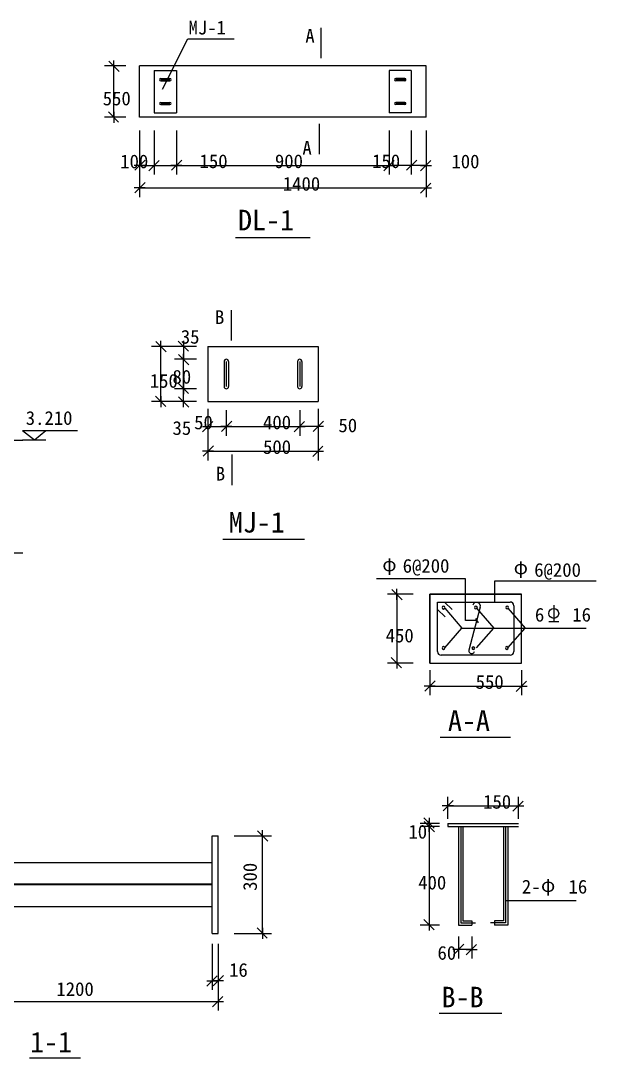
# Model space of a CAD drawing. Header units: metres. Extents: x -45639 to -23277, y -74284 to -57840.
# Drawn here: x -31111 to -23277, y -72878 to -58750 of the extents above; entities that cross this region are included whole.
import ezdxf

# ---------------------------------------------------------------- set-up
doc = ezdxf.new("R2010")
doc.units = ezdxf.units.M
for name, color, linetype in [('A-2', 2, 'Continuous'), ('BEAM', 4, 'Continuous'), ('COL', 4, 'Continuous'), ('DIM', 42, 'Continuous'), ('DOTE', 1, 'Continuous'), ('PUB_DIM', 42, 'Continuous'), ('PUB_TEXT', 50, 'Continuous'), ('T1', 4, 'Continuous'), ('尺寸', 42, 'Continuous'), ('引线', 9, 'Continuous'), ('文字', 3, 'Continuous'), ('钢柱', 4, 'Continuous'), ('钢筋', 7, 'Continuous')]:
    doc.layers.add(name, color=color, linetype=linetype)

# ---------------------------------------------------------------- blocks, each defined once
blk = doc.blocks.new('_DIMX')
blk.add_line((-150, 0), (150, 0))
blk.add_lwpolyline([(-148.54, -146.63), (131.04, 133.86)])

msp = doc.modelspace()

# ---------------------------------------------------------------- linework, layer by layer
at = {"layer": 'A-2'}
for p, q in [((-27049.85, -58863.87), (-27049.85, -58863.87)), ((-27049.85, -60558.94), (-27049.85, -60558.94)), ((-27171.33, -61704.93), (-28186.14, -61704.93)), ((-28239.42, -62694.39), (-28239.42, -62694.39)), ((-27249.66, -65814.79), (-28360.76, -65814.79)), ((-24444.98, -68510.2), (-25401.04, -68510.2)), ((-24563.78, -72268.57), (-25415.02, -72268.57)), ((-30298.27, -72878.29), (-30990.85, -72878.29))]:
    msp.add_line(p, q, dxfattribs=at)
at = {"layer": 'BEAM'}
for p, q in [((-29293.21, -59427.64), (-29293.21, -60001.64)), ((-29293.21, -59427.64), (-28993.21, -59427.64)), ((-28993.21, -59427.64), (-28993.21, -60001.64)), ((-26094.21, -59427.64), (-26094.21, -60001.64)), ((-25794.21, -59427.64), (-26094.21, -59427.64)), ((-25794.21, -59427.64), (-25794.21, -60001.64)), ((-29293.21, -60001.64), (-28993.21, -60001.64)), ((-25794.21, -60001.64), (-26094.21, -60001.64)), ((-28562.93, -63185.45), (-27062.93, -63185.45)), ((-28562.93, -63185.45), (-28562.93, -63935.45)), ((-27062.93, -63185.45), (-27062.93, -63935.45)), ((-28562.93, -63935.45), (-27062.93, -63935.45)), ((-25297.21, -69680.33), (-24336.27, -69680.33)), ((-25297.21, -69680.33), (-25297.21, -69720.33)), ((-25297.21, -69720.33), (-24336.27, -69720.33)), ((-25152.21, -69720.33), (-25152.21, -71064.95)), ((-25092.21, -69720.33), (-25092.21, -71004.95)), ((-24541.27, -69720.33), (-24541.27, -71004.95)), ((-24481.27, -69720.33), (-24481.27, -71064.95)), ((-25152.21, -71064.95), (-24972.21, -71064.95)), ((-25092.21, -71004.95), (-24972.21, -71004.95)), ((-24972.21, -71004.95), (-24972.21, -71064.95)), ((-24661.27, -71004.95), (-24661.27, -71064.95)), ((-24541.27, -71004.95), (-24661.27, -71004.95)), ((-24481.27, -71064.95), (-24661.27, -71064.95))]:
    msp.add_line(p, q, dxfattribs=at)
at = {"layer": 'COL'}
for p, q in [((-28504.49, -71178), (-28504.49, -69848.06)), ((-28504.49, -69848.06), (-28424.49, -69848.06)), ((-28424.49, -71178), (-28424.49, -69848.06)), ((-32528.64, -70211.11), (-28504.49, -70211.11)), ((-32528.64, -70505.11), (-28504.49, -70505.11)), ((-32528.64, -70511.11), (-28504.49, -70511.11)), ((-32528.64, -70811.11), (-28504.49, -70811.11)), ((-28504.49, -71178), (-28424.49, -71178))]:
    msp.add_line(p, q, dxfattribs=at)
at = {"layer": 'DIM'}
for p, q in [((-28206.79, -69848.06), (-27696.64, -69848.06)), ((-27821.64, -71177.5), (-27821.64, -69848.56)), ((-28206.79, -71178), (-27696.64, -71178)), ((-28504.49, -71320.93), (-28504.49, -71948.06)), ((-28424.49, -71320.93), (-28424.49, -71948.06)), ((-28424.49, -71320.93), (-28424.49, -72229.64)), ((-28504.99, -71823.06), (-28505.49, -71823.06)), ((-28504.49, -71823.06), (-28424.49, -71823.06)), ((-28504.49, -71823.06), (-28424.49, -71823.06)), ((-28423.99, -71823.06), (-28423.49, -71823.06)), ((-32608.14, -72104.64), (-28424.99, -72104.64))]:
    msp.add_line(p, q, dxfattribs=at)
at = {"layer": 'DOTE'}
for p, q in [((-25122.21, -69720.33), (-25122.21, -71034.95)), ((-24511.27, -69720.33), (-24511.27, -71034.95)), ((-25122.21, -71034.95), (-24918.34, -71034.95)), ((-24511.27, -71034.95), (-24715.13, -71034.95))]:
    msp.add_line(p, q, dxfattribs=at)
at = {"layer": 'PUB_DIM'}
for p, q in [((-27027.26, -58844.87), (-27027.26, -59259.69)), ((-27047.32, -60151.37), (-27047.32, -60566.19)), ((-28248.05, -62691.16), (-28248.05, -63105.98)), ((-31088.68, -64329.96), (-30925.32, -64458.45)), ((-31087.96, -64330.14), (-30339.12, -64330.14)), ((-30925.32, -64458.45), (-30771.89, -64330.47)), ((-31587.56, -64459.87), (-31081.72, -64459.87)), ((-31089.1, -64458.82), (-30771.1, -64458.82)), ((-28237.76, -64657.71), (-28237.76, -65072.52)), ((-31793.29, -65993.92), (-31081.72, -65993.92))]:
    msp.add_line(p, q, dxfattribs=at)
at = {"layer": 'T1'}
for p, q in [((-23854.93, -66707.74), (-23854.93, -66931.91)), ((-23921.89, -66932.02), (-23788.03, -66932.02))]:
    msp.add_line(p, q, dxfattribs=at)
msp.add_circle((-23854.93, -66820.78), 67.06, dxfattribs=at)
at = {"layer": '尺寸'}
for p, q in [((-29678.6, -59365.14), (-29970.37, -59365.14)), ((-29845.37, -60063.64), (-29845.37, -59365.64)), ((-29678.6, -60064.14), (-29970.37, -60064.14)), ((-29493.21, -60243.52), (-29493.21, -60844.37)), ((-29493.21, -60243.52), (-29493.21, -61151.38)), ((-29293.21, -60243.52), (-29293.21, -60844.37)), ((-29293.21, -60243.52), (-29293.21, -60844.37)), ((-28993.21, -60243.52), (-28993.21, -60844.37)), ((-28993.21, -60243.52), (-28993.21, -60844.37)), ((-26094.21, -60243.52), (-26094.21, -60844.37)), ((-26094.21, -60243.52), (-26094.21, -60844.37)), ((-25794.21, -60243.52), (-25794.21, -60844.37)), ((-25794.21, -60243.52), (-25794.21, -60844.37)), ((-25594.21, -60243.52), (-25594.21, -60844.37)), ((-25594.21, -60243.52), (-25594.21, -61151.38)), ((-29492.71, -60719.37), (-29293.71, -60719.37)), ((-29293.71, -60719.37), (-29294.21, -60719.37)), ((-29293.21, -60719.37), (-28993.21, -60719.37)), ((-28992.71, -60719.37), (-28992.21, -60719.37)), ((-28992.71, -60719.37), (-26094.71, -60719.37)), ((-26094.71, -60719.37), (-26095.21, -60719.37)), ((-25794.21, -60719.37), (-26094.21, -60719.37)), ((-25594.71, -60719.37), (-25793.71, -60719.37)), ((-25793.71, -60719.37), (-25793.21, -60719.37)), ((-29492.71, -61026.38), (-25594.71, -61026.38)), ((-28720.11, -63185.45), (-29329.62, -63185.45)), ((-29204.62, -63934.95), (-29204.62, -63185.95)), ((-28720.11, -63185.45), (-29020.47, -63185.45)), ((-28895.47, -63184.95), (-28895.47, -63184.45)), ((-28895.47, -63185.45), (-28895.47, -63360.45)), ((-28719.34, -63360.45), (-29020.47, -63360.45)), ((-28719.34, -63360.45), (-29020.47, -63360.45)), ((-28895.47, -63360.95), (-28895.47, -63361.45)), ((-28895.47, -63759.95), (-28895.47, -63360.95)), ((-28719.34, -63760.45), (-29020.47, -63760.45)), ((-28719.34, -63760.45), (-29020.47, -63760.45)), ((-28895.47, -63759.95), (-28895.47, -63759.45)), ((-28895.47, -63935.45), (-28895.47, -63760.45)), ((-28720.11, -63935.45), (-29329.62, -63935.45)), ((-28720.11, -63935.45), (-29020.47, -63935.45)), ((-28895.47, -63935.95), (-28895.47, -63936.45)), ((-28562.93, -64035.26), (-28562.93, -64400.74)), ((-28562.93, -64035.26), (-28562.93, -64736.01)), ((-28312.93, -64051.46), (-28312.93, -64400.74)), ((-28312.93, -64051.46), (-28312.93, -64400.74)), ((-27312.93, -64051.46), (-27312.93, -64400.74)), ((-27312.93, -64051.46), (-27312.93, -64400.74)), ((-27062.93, -64035.26), (-27062.93, -64400.74)), ((-27062.93, -64035.26), (-27062.93, -64736.01)), ((-28563.43, -64275.74), (-28563.93, -64275.74)), ((-28562.93, -64275.74), (-28312.93, -64275.74)), ((-28312.43, -64275.74), (-27313.43, -64275.74)), ((-28312.43, -64275.74), (-28311.93, -64275.74)), ((-27313.43, -64275.74), (-27313.93, -64275.74)), ((-27062.93, -64275.74), (-27312.93, -64275.74)), ((-27062.43, -64275.74), (-27061.93, -64275.74)), ((-28562.43, -64611.01), (-27063.43, -64611.01)), ((-25769.84, -66559.45), (-26118.52, -66559.45)), ((-25993.52, -66559.95), (-25993.52, -67496.45)), ((-25769.84, -67496.95), (-26118.52, -67496.95)), ((-25543.44, -67591.5), (-25543.44, -67935.5)), ((-24293.44, -67591.5), (-24293.44, -67935.5)), ((-25542.94, -67810.5), (-24293.94, -67810.5)), ((-25297.21, -69618.99), (-25297.21, -69317.48)), ((-24336.27, -69618.99), (-24336.27, -69317.48)), ((-25296.71, -69442.48), (-24336.77, -69442.48)), ((-25412.52, -69680.33), (-25675.3, -69680.33)), ((-25412.52, -69720.33), (-25675.3, -69720.33)), ((-25412.52, -69720.33), (-25675.3, -69720.33)), ((-25550.3, -69679.83), (-25550.3, -69679.33)), ((-25550.3, -69680.33), (-25550.3, -69720.33)), ((-25550.3, -69720.83), (-25550.3, -71064.45)), ((-25550.3, -69720.83), (-25550.3, -69721.33)), ((-25412.52, -71064.95), (-25675.3, -71064.95)), ((-25152.21, -71221.12), (-25152.21, -71521.26)), ((-24972.21, -71221.12), (-24972.21, -71521.26)), ((-24972.71, -71396.26), (-25151.71, -71396.26))]:
    msp.add_line(p, q, dxfattribs=at)
at = {"layer": '引线'}
for p, q in [((-29182.01, -59682.02), (-28835.23, -58995.18)), ((-28835.23, -58995.18), (-28203.92, -58995.18)), ((-25055.38, -66348.92), (-26269.9, -66348.92)), ((-25055.38, -66919.13), (-25055.38, -66348.92)), ((-24656.85, -66665.7), (-24656.85, -66377.28)), ((-24656.85, -66377.28), (-23276.77, -66377.28)), ((-25337.82, -66747.17), (-25105.81, -67019.26)), ((-24905.16, -66747.17), (-24673.15, -67019.26)), ((-24478.58, -66747.17), (-24246.56, -67019.26)), ((-24903.37, -66919.13), (-25055.38, -66919.13)), ((-24920.95, -66888.75), (-24885.95, -66947.24)), ((-25337.82, -67291.35), (-25105.81, -67019.26)), ((-25105.81, -67019.26), (-23412.64, -67019.26)), ((-24905.16, -67291.35), (-24673.15, -67019.26)), ((-24478.58, -67291.35), (-24246.56, -67019.26)), ((-24497.1, -70729.71), (-23551.27, -70729.71))]:
    msp.add_line(p, q, dxfattribs=at)
at = {"layer": '文字'}
for p, q in [((-29205.71, -59537.64), (-29080.71, -59537.64)), ((-29205.71, -59552.64), (-29080.71, -59552.64)), ((-29205.71, -59567.64), (-29080.71, -59567.64)), ((-25881.71, -59537.64), (-26006.71, -59537.64)), ((-25881.71, -59552.64), (-26006.71, -59552.64)), ((-25881.71, -59567.64), (-26006.71, -59567.64)), ((-29205.71, -59861.64), (-29080.71, -59861.64)), ((-29205.71, -59876.64), (-29080.71, -59876.64)), ((-29205.71, -59891.64), (-29080.71, -59891.64)), ((-25881.71, -59861.64), (-26006.71, -59861.64)), ((-25881.71, -59876.64), (-26006.71, -59876.64)), ((-25881.71, -59891.64), (-26006.71, -59891.64)), ((-28342.93, -63390.45), (-28342.93, -63730.45)), ((-28312.93, -63390.45), (-28312.93, -63730.45)), ((-28282.93, -63390.45), (-28282.93, -63730.45)), ((-27342.93, -63390.45), (-27342.93, -63730.45)), ((-27312.93, -63390.45), (-27312.93, -63730.45)), ((-27282.93, -63390.45), (-27282.93, -63730.45))]:
    msp.add_line(p, q, dxfattribs=at)
for centre, radius, start, end in [((-29205.71, -59552.64), 15, 90, 270), ((-29080.71, -59552.64), 15, 270, 90), ((-26006.71, -59552.64), 15, 90, 270), ((-25881.71, -59552.64), 15, 270, 90), ((-29205.71, -59876.64), 15, 90, 270), ((-29080.71, -59876.64), 15, 270, 90), ((-26006.71, -59876.64), 15, 90, 270), ((-25881.71, -59876.64), 15, 270, 90), ((-28312.93, -63390.45), 30, 0, 180), ((-27312.93, -63390.45), 30, 0, 180), ((-28312.93, -63730.45), 30, 180, 0), ((-27312.93, -63730.45), 30, 180, 0)]:
    msp.add_arc(centre, radius, start, end, dxfattribs=at)
at = {"layer": '钢柱'}
for p, q in [((-25594.21, -59365.14), (-29493.21, -59365.14)), ((-29493.21, -60064.14), (-29493.21, -59365.14)), ((-25594.21, -60064.14), (-25594.21, -59365.14)), ((-25594.21, -60064.14), (-29493.21, -60064.14)), ((-24293.44, -66559.45), (-25543.44, -66559.45)), ((-25543.44, -66559.45), (-24293.44, -66559.45)), ((-25543.44, -66559.45), (-25543.44, -67496.95)), ((-25543.44, -67496.95), (-25543.44, -66559.45)), ((-24293.44, -67496.95), (-24293.44, -66559.45)), ((-24293.44, -67496.95), (-24293.44, -66559.45)), ((-25543.44, -67496.95), (-24293.44, -67496.95))]:
    msp.add_line(p, q, dxfattribs=at)
at = {"layer": '钢筋'}
for p, q in [((-25437.19, -66665.7), (-24449.69, -66665.7)), ((-25437.19, -67340.7), (-25437.19, -66665.7)), ((-25437.19, -66665.7), (-25437.19, -66665.7)), ((-25341.14, -66668.1), (-25238.73, -66766.97)), ((-25437.19, -66766.46), (-25332.2, -66867.81)), ((-24855, -66736.8), (-25009.56, -67319.49)), ((-24399.69, -66715.7), (-24399.69, -67340.7)), ((-24449.69, -67390.7), (-25387.19, -67390.7))]:
    msp.add_line(p, q, dxfattribs=at)
for centre, radius, start, end in [((-24906.55, -66723.12), 53.33, 345.14, 165.14), ((-24449.69, -66715.7), 50, 0, 90), ((-25355.81, -66741.88), 18.75, 90, 270), ((-25355.81, -66741.88), 18.75, 270, 90), ((-24914.17, -66739.48), 18.75, 90, 270), ((-24914.17, -66739.48), 18.75, 270, 90), ((-24490.24, -66739.48), 18.75, 90, 270), ((-24490.24, -66739.48), 18.75, 270, 90), ((-25374.69, -67328.2), 62.5, 180, 180), ((-25387.19, -67340.7), 50, 180, 270), ((-25355.81, -67291.26), 18.75, 90, 270), ((-25355.81, -67291.26), 18.75, 270, 90), ((-24972.55, -67329.31), 38.3, 165.14, 345.14), ((-24950.19, -67293.66), 18.75, 90, 270), ((-24950.19, -67293.66), 18.75, 270, 90), ((-24462.19, -67328.2), 62.5, 0, 0), ((-24492.64, -67291.26), 18.75, 90, 270), ((-24492.64, -67291.26), 18.75, 270, 90), ((-24449.69, -67340.7), 50, 270, 0)]:
    msp.add_arc(centre, radius, start, end, dxfattribs=at)

# ---------------------------------------------------------------- block references
at = {"layer": 'DIM', "xscale": 0.5, "yscale": 0.5, "zscale": 0.5}
for p, rotation in [((-27821.64, -69848.06), 90), ((-27821.64, -71178), 270), ((-28424.49, -71823.06), 180)]:
    msp.add_blockref('_DIMX', p, dxfattribs=dict(at, rotation=rotation))
for p in [(-28504.49, -71823.06), (-28424.49, -72104.64)]:
    msp.add_blockref('_DIMX', p, dxfattribs=at)
at = {"layer": '尺寸', "xscale": 0.5, "yscale": 0.5, "zscale": 0.5}
for p, rotation in [((-29845.37, -59365.14), 90), ((-29845.37, -60064.14), 270), ((-29493.21, -60719.37), 180), ((-28993.21, -60719.37), 180), ((-25794.21, -60719.37), 180), ((-29493.21, -61026.38), 180), ((-29204.62, -63185.45), 90), ((-28895.47, -63185.45), 270), ((-28895.47, -63360.45), 90), ((-28895.47, -63760.45), 270), ((-29204.62, -63935.45), 270), ((-28895.47, -63935.45), 90), ((-28312.93, -64275.74), 180), ((-27062.93, -64275.74), 180), ((-28562.93, -64611.01), 180), ((-25993.52, -66559.45), 90), ((-25993.52, -67496.95), 270), ((-25543.44, -67810.5), 180), ((-25297.21, -69442.48), 180), ((-25550.3, -69680.33), 270), ((-25550.3, -69720.33), 90), ((-25550.3, -69720.33), 90), ((-25550.3, -71064.95), 270), ((-25152.21, -71396.26), 180)]:
    msp.add_blockref('_DIMX', p, dxfattribs=dict(at, rotation=rotation))
for p in [(-29293.21, -60719.37), (-26094.21, -60719.37), (-25594.21, -60719.37), (-25594.21, -61026.38), (-28562.93, -64275.74), (-27312.93, -64275.74), (-27062.93, -64611.01), (-24293.44, -67810.5), (-24336.27, -69442.48), (-24972.21, -71396.26)]:
    msp.add_blockref('_DIMX', p, dxfattribs=at)

# ---------------------------------------------------------------- texts
at = {"layer": 'PUB_DIM'}
msp.add_text('300', height=187, rotation=90, dxfattribs=at).set_placement((-27896.64, -70598.34))
for s, p in [('16', (-28274.95, -71769.06)), ('1200', (-30626.25, -72029.64))]:
    msp.add_text(s, height=187, dxfattribs=at).set_placement(p)
at = {"layer": 'PUB_TEXT'}
for s, p in [('DL-1', (-28153.2, -61603.83)), ('MJ-1', (-28278.55, -65719.35)), ('A-A', (-25295.69, -68419.82)), ('B-B', (-25382.33, -72185.1)), ('1-1', (-30983.79, -72797.93))]:
    msp.add_text(s, height=280, dxfattribs=at).set_placement(p)
msp.add_text('3.210', height=187, rotation=360, dxfattribs=at).set_placement((-31043.48, -64252.83))
at = {"layer": '尺寸', "char_height": 187, "attachment_point": 1}
for s, insert in [('\\A1;550', (-29995.37, -59714.64)), ('\\A1;100', (-29757.05, -60572.06)), ('\\A1;150', (-28677.09, -60569.37)), ('\\A1;900', (-27651.1, -60569.37)), ('\\A1;150', (-26327.71, -60569.37)), ('\\A1;100', (-25248.03, -60572.06)), ('\\A1;1400', (-27543.71, -60876.38)), ('\\A1;35', (-28932.47, -62960.14)), ('\\A1;150', (-29354.62, -63560.45)), ('\\A1;80', (-29045.47, -63504.45)), ('\\A1;50', (-28751.08, -64125.74)), ('\\A1;400', (-27812.93, -64125.74)), ('\\A1;35', (-29045.47, -64202.48)), ('\\A1;50', (-26786.44, -64166.19)), ('\\A1;500', (-27812.93, -64461.01)), ('\\A1;450', (-26143.52, -67028.2)), ('\\A1;550', (-24918.44, -67660.5)), ('\\A1;150', (-24816.74, -69292.48)), ('\\A1;10', (-25834.02, -69700.33)), ('\\A1;400', (-25700.3, -70392.64)), ('\\A1;60', (-25437.68, -71349.45))]:
    msp.add_mtext(s, dxfattribs=dict(at, insert=insert))
at = {"layer": '文字'}
for s, p in [('MJ-1', (-28827.73, -58936.76)), ('A', (-27237.11, -59048.95)), ('A', (-27276.9, -60573.86)), ('B', (-28467.37, -62879.47)), ('B', (-28456.64, -65011.3)), ('φ', (-26188.81, -66246.15)), ('6@200', (-25911.66, -66265.84)), ('φ', (-24399.93, -66286.19)), ('6@200', (-24120.92, -66321.66)), ('6   16', (-24111.51, -66931.53)), ('2-   16', (-24289.83, -70635.04)), ('φ', (-24028.22, -70612.81))]:
    msp.add_text(s, height=187, dxfattribs=at).set_placement(p)

doc.saveas('drawing.dxf')
